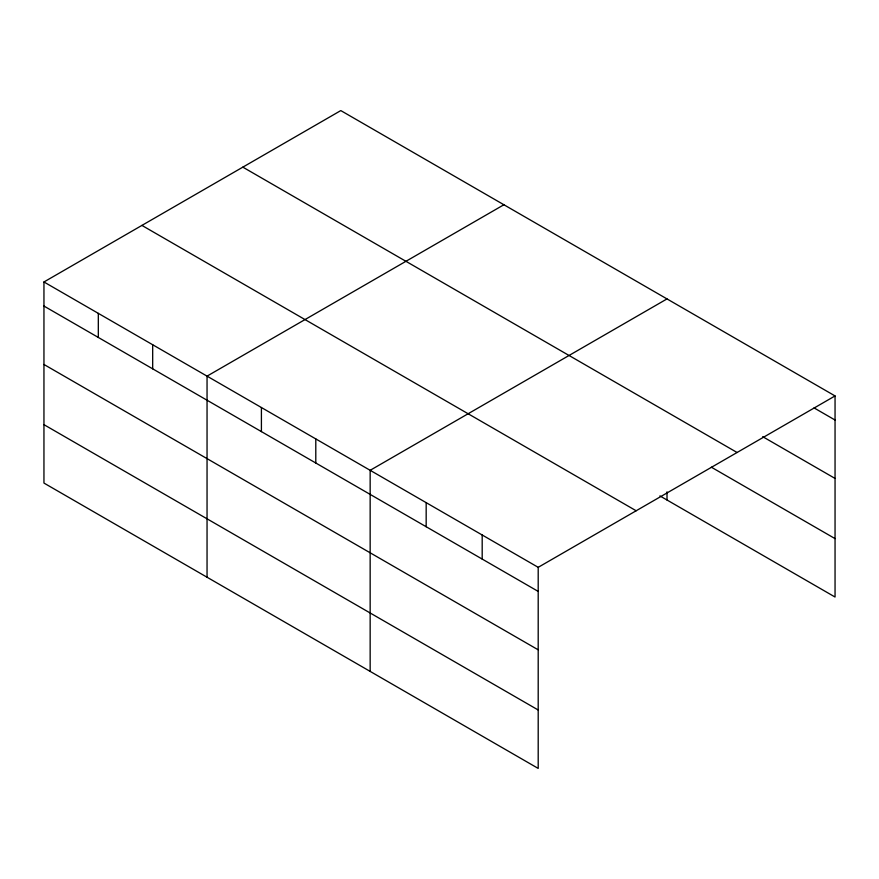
<?xml version="1.0" encoding="UTF-8"?>
<svg xmlns="http://www.w3.org/2000/svg" width="879" height="879" viewBox="0 0 879 879"><rect width="100%" height="100%" fill="white"/><g stroke="black" fill="none" stroke-linecap="round" stroke-linejoin="round"><path stroke-width="1.32" d="M538.201 649.823L538.201 567.329L43.95 281.972L43.95 483.065L538.201 768.411L538.201 649.823L43.95 364.466M659.909 495.91L835.05 597.028L835.05 395.935L340.799 110.589L43.95 281.972M503.898 204.752L207.048 376.135L207.048 577.228M667.007 298.915L370.158 470.309L370.158 671.391M538.201 567.329L835.05 395.935M814.042 407.9L835.05 420.03M762.697 436.665L835.05 478.44M242.835 167.142L737.085 452.498M711.353 467.199L835.05 538.618M141.915 225.409L636.165 510.765M43.95 306.057L538.201 591.413M43.95 424.656L538.201 710.001M667.007 491.855L667.007 500.008M482.186 534.981L482.186 559.077M426.172 502.645L426.172 526.73M315.792 438.918L315.792 463.002M261.415 407.526L261.415 431.611M152.682 344.744L152.682 368.839M98.316 313.363L98.316 337.448"/></g></svg>
